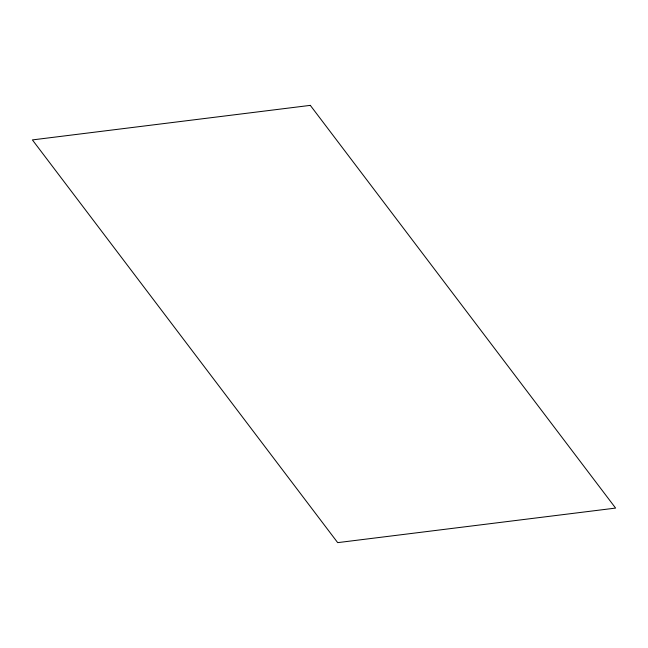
<?xml version="1.0" encoding="UTF-8"?>
<svg xmlns="http://www.w3.org/2000/svg" width="648" height="648" viewBox="0 0 648 648"><rect width="100%" height="100%" fill="white"/><g stroke="black" fill="none" stroke-linecap="round" stroke-linejoin="round"><path stroke-width="0.97" d="M310.311 105.365L32.4 139.911L337.689 542.635L615.6 508.089L310.311 105.365"/></g></svg>
